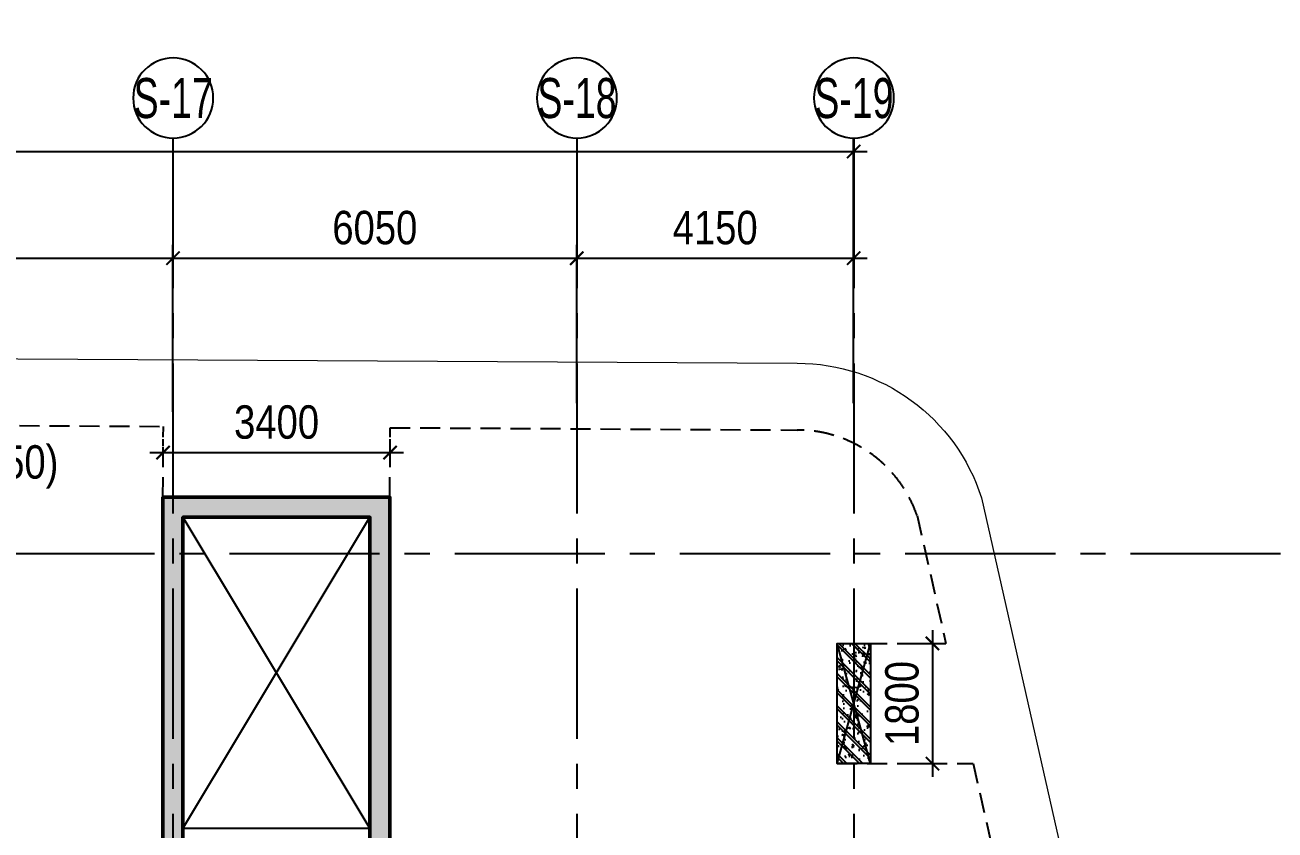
# Model space of a CAD drawing. Header units: millimetres. Extents: x -340714 to 2967022, y -655653 to 62.
# Drawn here: x 1788051 to 1806781, y -319971 to -307910 of the extents above; entities that cross this region are included whole.
import ezdxf
from ezdxf.enums import TextEntityAlignment as Align

# ---------------------------------------------------------------- set-up
doc = ezdxf.new("R2010")
doc.units = ezdxf.units.MM
doc.header["$LTSCALE"] = 100
doc.header["$PDMODE"] = 32
doc.header["$PDSIZE"] = 2.5
doc.linetypes.add('CENTER2', pattern=[1.125, 0.75, -0.125, 0.125, -0.125])
doc.linetypes.add('DASHED', pattern=[4.5, 3, -1.5])
for name, color, linetype in [('ccu11-Khuat', 9, 'DASHED'), ('ccu11-Thay', 7, 'Continuous'), ('ccu12-Manh', 8, 'Continuous'), ('ccu12-Text', 31, 'Continuous'), ('ccu12-Truc', 13, 'CENTER2'), ('KC2-DIM', 251, 'Continuous'), ('KT-Dim', 8, 'Continuous'), ('KT-Hatch', 251, 'Continuous'), ('ST_MBDV Cot vach 220805$0$AUDIT_I_220805193045-5', 6, 'Continuous'), ('Xref_ST_MBDV Cot vach 30.7.2022|Xref_ST_MBDV Cot vach 30.7.2022|Xref_ST_MBDV Cot vach 30.7.2022|Xref_ST_MBDV Cot vach 30.7.2022|A-GRID-SYM', 50, 'Continuous'), ('Xref_ST_MBDV Cot vach 30.7.2022|Xref_ST_MBDV Cot vach 30.7.2022|Xref_ST_MBDV Cot vach 30.7.2022|Xref_ST_MBDV Cot vach 30.7.2022|KC-Betong', 6, 'Continuous')]:
    doc.layers.add(name, color=color, linetype=linetype)
for name, color, linetype, lineweight in [('ccu12-Tencaukien', 9, 'Continuous', 15), ('KT-Net cot vach', 6, 'Continuous', 50), ('TNG hungdh1', 3, 'Continuous', 13)]:
    doc.layers.add(name, color=color, linetype=linetype, lineweight=lineweight)
doc.styles.add('Arial Narrow', font='ARIALN.TTF')
doc.styles.add('HBA-Text', font='GOTHIC.TTF')
doc.dimstyles.new('ccu12-200', dxfattribs={"dimscale": 200, "dimtxt": 2.5, "dimasz": 1, "dimexe": 1, "dimexo": 2, "dimgap": 1, "dimtad": 1, "dimdec": 0, "dimrnd": 5, "dimdsep": 46, "dimtxsty": 'Arial Narrow', "dimblk": 'ARCHTICK', "dimcen": -1, "dimdle": 1, "dimclrd": 256, "dimclre": 256, "dimclrt": 3, "dimadec": 0, "dimazin": 2, "dimtfac": 0.1, "dimtdec": 0, "dimtmove": 0, "dimatfit": 1, "dimldrblk": 'ARCHTICK', "dimfxl": 1, "dimtvp": 0.833333, "dimtolj": 1, "dimtzin": 12, "dimarcsym": 0})
pattern_1 = [(50, (-450, 1850), (286.904, -25.1), [30, -330]), (355, (-450, 1850), (-55.5, 300.877), [24, -264]), (100.451, (-426.1, 1847.9), (231.404, 275.776), [25.496, -280.457]), (46.184, (-450, 1930), (426.896, -66.21), [45, -495]), (96.636, (-414.43, 1924.5), (373.865, 389.65), [38.244, -420.685]), (351.184, (-450, 1930), (373.865, 389.65), [36, -396]), (21, (-410, 1910), (238.763, -161.048), [30, -330]), (326, (-410, 1910), (97.326, 290.06), [24, -264]), (71.451, (-390.1, 1896.58), (336.09, 129.012), [25.496, -280.457]), (37.5, (-450, 1850), (4.864, 133.1575), [0, -260.8, 0, -268, 0, -265]), (7.5, (-450, 1850), (105.228, 157.765), [0, -152.8, 0, -254.8, 0, -101]), (327.5, (-539.2, 1850), (213.529, -9.022), [0, -100, 0, -312, 0, -414]), (317.5, (-579.2, 1850), (233.274, 40.042), [0, -130, 0, -207.2, 0, -294]), (45, (-450, 1850), (-120.208, 120.208), []), (45, (-450, 1899), (-120.208, 120.208), [])]

# ---------------------------------------------------------------- blocks, each defined once
blk = doc.blocks.new('_ARCHTICK')
at = {"color": 0, "linetype": 'ByBlock', "const_width": 0.15}
blk.add_lwpolyline([(-0.5, -0.5), (0.5, 0.5)], dxfattribs=at)
blk = doc.blocks.new('*D1033')
at = {"layer": 'Defpoints', "color": 0, "transparency": 16777216}
for p in [(398999, -68275), (398999, -70976, 0), (390299, -71118, 0)]:
    blk.add_point(p, dxfattribs=at)
at = {"layer": 'KT-Dim', "lineweight": -2, "transparency": 16777216}
for p, q in [((390299, -70718), (390299, -68075)), ((398999, -70576), (398999, -68075)), ((390099, -68275), (399199, -68275))]:
    blk.add_line(p, q, dxfattribs=at)
at = {"layer": 'KT-Dim', "lineweight": -2, "transparency": 16777216, "xscale": 200, "yscale": 200, "zscale": 200, "rotation": 180}
blk.add_blockref('_ARCHTICK', (390299, -68275), dxfattribs=at)
at = {"layer": 'KT-Dim', "lineweight": -2, "transparency": 16777216, "xscale": 200, "yscale": 200, "zscale": 200}
blk.add_blockref('_ARCHTICK', (398999, -68275), dxfattribs=at)
at = {"layer": 'KT-Dim', "color": 3, "transparency": 16777216, "insert": (394649, -67819), "char_height": 500, "attachment_point": 5, "style": 'Arial Narrow'}
blk.add_mtext('\\A1;8700', dxfattribs=at)
blk = doc.blocks.new('*D1034')
at = {"layer": 'Defpoints', "color": 0, "transparency": 16777216}
for p in [(405049, -68275), (398999, -70976), (405049, -70845, 0)]:
    blk.add_point(p, dxfattribs=at)
at = {"layer": 'KT-Dim', "lineweight": -2, "transparency": 16777216}
for p, q in [((398999, -70576), (398999, -68075)), ((405049, -70445), (405049, -68075)), ((398799, -68275), (405249, -68275))]:
    blk.add_line(p, q, dxfattribs=at)
at = {"layer": 'KT-Dim', "lineweight": -2, "transparency": 16777216, "xscale": 200, "yscale": 200, "zscale": 200, "rotation": 180}
blk.add_blockref('_ARCHTICK', (398999, -68275), dxfattribs=at)
at = {"layer": 'KT-Dim', "lineweight": -2, "transparency": 16777216, "xscale": 200, "yscale": 200, "zscale": 200}
blk.add_blockref('_ARCHTICK', (405049, -68275), dxfattribs=at)
at = {"layer": 'KT-Dim', "color": 3, "transparency": 16777216, "insert": (402024, -67819), "char_height": 500, "attachment_point": 5, "style": 'Arial Narrow'}
blk.add_mtext('\\A1;6050', dxfattribs=at)
blk = doc.blocks.new('*D1035')
at = {"layer": 'Defpoints', "color": 0, "transparency": 16777216}
for p in [(409199, -68275), (409199, -70727), (405049, -70845, 0)]:
    blk.add_point(p, dxfattribs=at)
at = {"layer": 'KT-Dim', "lineweight": -2, "transparency": 16777216}
for p, q in [((405049, -70445), (405049, -68075)), ((409199, -70327), (409199, -68075)), ((404849, -68275), (409399, -68275))]:
    blk.add_line(p, q, dxfattribs=at)
at = {"layer": 'KT-Dim', "lineweight": -2, "transparency": 16777216, "xscale": 200, "yscale": 200, "zscale": 200, "rotation": 180}
blk.add_blockref('_ARCHTICK', (405049, -68275), dxfattribs=at)
at = {"layer": 'KT-Dim', "lineweight": -2, "transparency": 16777216, "xscale": 200, "yscale": 200, "zscale": 200}
blk.add_blockref('_ARCHTICK', (409199, -68275), dxfattribs=at)
at = {"layer": 'KT-Dim', "color": 3, "transparency": 16777216, "insert": (407124, -67819), "char_height": 500, "attachment_point": 5, "style": 'Arial Narrow'}
blk.add_mtext('\\A1;4150', dxfattribs=at)
blk = doc.blocks.new('*D1036')
at = {"layer": 'Defpoints', "color": 0, "transparency": 16777216}
for p in [(409199, -66675), (381599, -70845), (409199, -70845)]:
    blk.add_point(p, dxfattribs=at)
at = {"layer": 'KT-Dim', "lineweight": -2, "transparency": 16777216}
for p, q in [((381599, -70445), (381599, -66475)), ((409199, -70445), (409199, -66475)), ((381399, -66675), (409399, -66675))]:
    blk.add_line(p, q, dxfattribs=at)
at = {"layer": 'KT-Dim', "lineweight": -2, "transparency": 16777216, "xscale": 200, "yscale": 200, "zscale": 200, "rotation": 180}
blk.add_blockref('_ARCHTICK', (381599, -66675), dxfattribs=at)
at = {"layer": 'KT-Dim', "lineweight": -2, "transparency": 16777216, "xscale": 200, "yscale": 200, "zscale": 200}
blk.add_blockref('_ARCHTICK', (409199, -66675), dxfattribs=at)
at = {"layer": 'KT-Dim', "color": 3, "transparency": 16777216, "insert": (395399, -66219), "char_height": 500, "attachment_point": 5, "style": 'Arial Narrow'}
blk.add_mtext('\\A1;27600', dxfattribs=at)
blk = doc.blocks.new('GRID-SYM-flat-73')
at = {"layer": 'Xref_ST_MBDV Cot vach 30.7.2022|Xref_ST_MBDV Cot vach 30.7.2022|Xref_ST_MBDV Cot vach 30.7.2022|Xref_ST_MBDV Cot vach 30.7.2022|A-GRID-SYM'}
blk.add_circle((0, 0, 0), 900, dxfattribs=at)
at = {"layer": 'Xref_ST_MBDV Cot vach 30.7.2022|Xref_ST_MBDV Cot vach 30.7.2022|Xref_ST_MBDV Cot vach 30.7.2022|Xref_ST_MBDV Cot vach 30.7.2022|A-GRID-SYM', "style": 'HBA-Text'}
blk.add_attdef('GRID', text='', height=900, rotation=359.6303, dxfattribs=at).set_placement((0, 0, 0), align=Align.MIDDLE_CENTER)
blk = doc.blocks.new('*U652')
h = blk.add_hatch()
h.set_pattern_fill('VATLIEU04', color=250, scale=40, style=0, pattern_type=2)
h.set_pattern_definition(pattern_1)
h.paths.add_polyline_path([(-475, -475), (25, -475), (25, 1325), (-475, 1325)])
at = {"color": 6, "ltscale": 0.25}
blk.add_lwpolyline([(-475, -475), (25, -475), (25, 1325), (-475, 1325)], close=True, dxfattribs=at)
at = {"layer": 'Defpoints', "linetype": 'ByBlock', "ltscale": 30}
for p, q in [((25, -475), (-475, 1325)), ((-475, -475), (25, 1325))]:
    blk.add_line(p, q, dxfattribs=at)
blk = doc.blocks.new('MBCOTVACH-T7-PN')
at = {"layer": 'ST_MBDV Cot vach 220805$0$AUDIT_I_220805193045-5', "linetype": 'ByBlock', "xscale": -1}
blk.add_blockref('*U652', (100012, -17751, 0), dxfattribs=at)
blk = doc.blocks.new('*U690')
at = {"layer": 'ccu12-Tencaukien', "color": 8, "ltscale": 10000}
blk.add_line((361, -155), (354, -155), dxfattribs=at)
at = {"layer": 'ccu12-Text', "color": 2, "style": 'Arial Narrow', "width": 0.8}
blk.add_attdef('SH', text='', height=300, dxfattribs=at).set_placement((276, 6), align=Align.BOTTOM_RIGHT)
at = {"layer": 'ccu12-Text', "color": 31, "style": 'Arial Narrow', "width": 0.8}
for tag, p in [('(', (508, -75)), ('KT', (633, -75)), (')', (963, -75))]:
    blk.add_attdef(tag, text='', height=250, dxfattribs=at).set_placement(p, align=Align.BOTTOM_LEFT)
blk = doc.blocks.new('MBKC-T7-PN-1')
at = {"layer": 'ccu11-Khuat', "color": 4}
for points in [[(82336.8, -13132.2), (89892.8, -13175)], [(89886.8, -14236.6), (89892.8, -13175)], [(93286.8, -14236.6), (93292.7, -13194.2)], [(102027, -18226.2), (103203.5, -23426.4), (96336.8, -23426.4)]]:
    blk.add_lwpolyline(points, dxfattribs=at)
blk.add_lwpolyline([(93292.7, -13194.2), (99387.9, -13228.7, -0.3212966), (101186.7, -14511.9), (101619.9, -16426.7)], format="xyb", dxfattribs=at)
at = {"layer": 'ccu11-Khuat', "color": 4, "elevation": 0}
for points in [[(99986.8, -16426.7), (101619.9, -16426.7)], [(99986.8, -18226.2), (102027, -18226.2)]]:
    blk.add_lwpolyline(points, dxfattribs=at)
at = {"layer": 'TNG hungdh1'}
blk.add_lwpolyline([(30192.5, 12092.8, -0.1171193), (42412.4, 13531.4), (57798.8, 9101.6, -0.2840118), (60755, 5748.6), (65985.7, -9368.9, 0.3181295), (69743.1, -12060.8), (99390.1, -12228.7, -0.3265251), (102151.5, -14244.6), (105660.6, -29755.3, -0.4508632), (101746.7, -36141.3), (55535.1, -35879.2, -0.3332431), (50103.5, -32276.3), (45597.8, -19255.7, 0.3734654), (30668.6, -13100.8), (11293.4, -19805.5), (11293.4, -19805.5, -0.3703336), (6440.8, -17879.2), (-1057, -3542.9, -0.4584761), (1179.4, 2090.9), (30192.5, 12092.8)], format="xyb", dxfattribs=at)
blk = doc.blocks.new('LOI-B2-T1-PN')
at = {"layer": 'KT-Hatch'}
h = blk.add_hatch(dxfattribs=at)
h.set_pattern_fill('BTCT', color=256, scale=40)
h.set_pattern_definition([(50, (106559.85, -42147.03), (286.904, -25.1009), [30, -330]), (355, (106559.85, -42147.03), (-55.5005, 300.8769), [24, -264]), (100.4514, (106583.76, -42149.12), (231.4038, 275.7758), [25.496, -280.4568]), (46.1842, (106559.85, -42067.03), (426.8964, -66.2076), [45, -495]), (96.6356, (106595.43, -42072.55), (373.865, 389.647), [38.244, -420.685]), (351.1842, (106559.85, -42067.03), (373.865, 389.6474), [36, -396]), (21, (106599.85, -42087.03), (238.7628, -161.0476), [30, -330]), (326, (106599.85, -42087.03), (97.326, 290.06), [24, -264]), (71.4514, (106619.75, -42100.45), (336.089, 129.0122), [25.496, -280.4568]), (37.5, (106559.85, -42147.03), (4.86394, 133.15754), [0, -260.8, 0, -268, 0, -265]), (7.5, (106559.85, -42147.03), (105.2278, 157.7647), [0, -152.8, 0, -254.8, 0, -101]), (327.5, (106470.65, -42147.03), (213.52897, -9.02195), [0, -100, 0, -312, 0, -414]), (317.5, (106430.65, -42147.03), (233.2745, 40.042), [0, -130, 0, -207.2, 0, -294]), (45, (106559.85, -42147.03), (-106.066, 106.066), []), (45, (106630.57, -42147.03), (-106.066, 106.066), [])])
h.paths.add_polyline_path([(89887, -22427), (90187, -22427), (90187, -14537), (92987, -14537), (92987, -21547), (92437, -21547), (92437, -22462), (92737, -22462), (92737, -21847), (95337, -21847), (95337, -24377), (92737, -24377), (92737, -23762), (92437, -23762), (92437, -24377), (91637, -24377), (91637, -24677), (95637, -24677), (95637, -21547), (93287, -21547), (93287, -14237), (89887, -14237)])
h.paths.add_polyline_path([(90187, -23777), (89887, -23777), (89887, -24677), (90287, -24677), (90287, -24377), (90187, -24377)], flags=17)
at = {"ltscale": 0.5}
blk.add_lwpolyline([(92987, -19197), (90187, -19197)], dxfattribs=at)
at = {"layer": 'ccu12-Manh', "ltscale": 0.5}
for points in [[(90187, -14537), (92987, -19197)], [(90187, -19197), (92987, -14537)]]:
    blk.add_lwpolyline(points, dxfattribs=at)
at = {"layer": 'KT-Net cot vach'}
for points in [[(89887, -22427), (89887, -14237), (93287, -14237), (93287, -21547), (95637, -21547)], [(95637, -21547), (95637, -24677), (91637, -24677), (91637, -24377), (92437, -24377), (92437, -23762), (92737, -23762), (92737, -24377), (95337, -24377), (95337, -21847), (92737, -21847), (92737, -22462), (92437, -22462), (92437, -21547), (92987, -21547), (92987, -14537), (90187, -14537), (90187, -22427)]]:
    blk.add_lwpolyline(points, dxfattribs=at)
blk = doc.blocks.new('*U149')
h = blk.add_hatch()
h.set_pattern_fill('VATLIEU04', color=250, scale=40, style=0, pattern_type=2)
h.set_pattern_definition(pattern_1)
h.paths.add_polyline_path([(-475, -475), (25, -475), (25, 1325), (-475, 1325)])
at = {"color": 6, "ltscale": 0.25}
blk.add_lwpolyline([(-475, -475), (25, -475), (25, 1325), (-475, 1325)], close=True, dxfattribs=at)
at = {"layer": 'Defpoints', "linetype": 'ByBlock', "ltscale": 30}
for p, q in [((25, -475), (-475, 1325)), ((-475, -475), (25, 1325))]:
    blk.add_line(p, q, dxfattribs=at)
blk = doc.blocks.new('MBDV-COTVACH-T7-PN')
at = {"layer": 'Xref_ST_MBDV Cot vach 30.7.2022|Xref_ST_MBDV Cot vach 30.7.2022|Xref_ST_MBDV Cot vach 30.7.2022|Xref_ST_MBDV Cot vach 30.7.2022|KC-Betong', "linetype": 'ByBlock', "xscale": -1}
blk.add_blockref('*U149', (100012, -17752, 0), dxfattribs=at)
blk = doc.blocks.new('*D1067')
at = {"layer": 'Defpoints', "color": 0, "ltscale": 0.5, "transparency": 16777216}
for p in [(1793521, -314317), (1790121, -314618), (1793521, -314637)]:
    blk.add_point(p, dxfattribs=at)
at = {"layer": 'KC2-DIM', "lineweight": -2, "ltscale": 0.5, "transparency": 16777216}
for p, q in [((1790121, -314218), (1790121, -314117)), ((1793521, -314237), (1793521, -314117)), ((1789921, -314317), (1793721, -314317))]:
    blk.add_line(p, q, dxfattribs=at)
at = {"layer": 'KC2-DIM', "lineweight": -2, "ltscale": 0.5, "transparency": 16777216, "xscale": 200, "yscale": 200, "zscale": 200, "rotation": 180}
blk.add_blockref('_ARCHTICK', (1790121, -314317), dxfattribs=at)
at = {"layer": 'KC2-DIM', "lineweight": -2, "ltscale": 0.5, "transparency": 16777216, "xscale": 200, "yscale": 200, "zscale": 200}
blk.add_blockref('_ARCHTICK', (1793521, -314317), dxfattribs=at)
at = {"layer": 'KC2-DIM', "color": 3, "ltscale": 0.5, "transparency": 16777216, "insert": (1791821, -313862), "char_height": 500, "attachment_point": 5, "style": 'Arial Narrow', "bg_fill": 3, "box_fill_scale": 1.1, "bg_fill_color": 256, "bg_fill_true_color": 13158600, "bg_fill_transparency": 0}
blk.add_mtext('\\A1;3400', dxfattribs=at)
blk = doc.blocks.new('*D1086')
at = {"layer": 'Defpoints', "color": 0, "ltscale": 0.5, "transparency": 16777216}
for p in [(1800960, -317176, 0), (1800960, -318976, 0), (1801649, -318976)]:
    blk.add_point(p, dxfattribs=at)
at = {"layer": 'KC2-DIM', "lineweight": -2, "ltscale": 0.5, "transparency": 16777216}
for p, q in [((1801649, -316976), (1801649, -319176)), ((1801360, -317176), (1801849, -317176)), ((1801360, -318976), (1801849, -318976))]:
    blk.add_line(p, q, dxfattribs=at)
at = {"layer": 'KC2-DIM', "lineweight": -2, "ltscale": 0.5, "transparency": 16777216, "xscale": 200, "yscale": 200, "zscale": 200}
for p, rotation in [((1801649, -317176), 90), ((1801649, -318976), 270)]:
    blk.add_blockref('_ARCHTICK', p, dxfattribs=dict(at, rotation=rotation))
at = {"layer": 'KC2-DIM', "color": 3, "ltscale": 0.5, "transparency": 16777216, "insert": (1801194, -318076), "char_height": 500, "attachment_point": 5, "rotation": 90, "style": 'Arial Narrow', "bg_fill": 3, "box_fill_scale": 1.1, "bg_fill_color": 256, "bg_fill_true_color": 13158600, "bg_fill_transparency": 0}
blk.add_mtext('\\A1;1800', dxfattribs=at)
blk = doc.blocks.new('Grid-ST-flat-3')
at = {"layer": 'ccu12-Truc', "ltscale": 30}
for p, q in [((398999.4, -66474.8), (398999.4, -104409.6)), ((405049.4, -66474.8), (405049.4, -104409.6)), ((409199.4, -66474.8), (409199.4, -104409.6)), ((366096.2, -72696.3), (425824, -72696.3))]:
    blk.add_line(p, q, dxfattribs=at)
at = {"layer": 'KT-Dim'}
ref = blk.add_blockref('GRID-SYM-flat-73', (399002.8, -65874.8, 0), dxfattribs=dict(at, xscale=-0.6666666666666665, yscale=0.6666666666666665, zscale=0.6666666666666665, rotation=179.6748020054017))
ref.add_attrib('GRID', 'S-17', dxfattribs={"layer": 'Xref_ST_MBDV Cot vach 30.7.2022|Xref_ST_MBDV Cot vach 30.7.2022|Xref_ST_MBDV Cot vach 30.7.2022|Xref_ST_MBDV Cot vach 30.7.2022|A-GRID-SYM', "height": 600, "style": 'HBA-Text', "width": 0.7}).set_placement((399002.8, -65874.8, 0), align=Align.MIDDLE_CENTER)
ref = blk.add_blockref('GRID-SYM-flat-73', (405052.8, -65874.8, 0), dxfattribs=dict(at, xscale=-0.6666666666666665, yscale=0.6666666666666665, zscale=0.6666666666666665, rotation=179.6748020054017))
ref.add_attrib('GRID', 'S-18', dxfattribs={"layer": 'Xref_ST_MBDV Cot vach 30.7.2022|Xref_ST_MBDV Cot vach 30.7.2022|Xref_ST_MBDV Cot vach 30.7.2022|Xref_ST_MBDV Cot vach 30.7.2022|A-GRID-SYM', "height": 600, "style": 'HBA-Text', "width": 0.7}).set_placement((405052.8, -65874.8, 0), align=Align.MIDDLE_CENTER)
ref = blk.add_blockref('GRID-SYM-flat-73', (409202.8, -65874.8, 0), dxfattribs=dict(at, xscale=-0.6666666666666665, yscale=0.6666666666666665, zscale=0.6666666666666665, rotation=179.6748020054017))
ref.add_attrib('GRID', 'S-19', dxfattribs={"layer": 'Xref_ST_MBDV Cot vach 30.7.2022|Xref_ST_MBDV Cot vach 30.7.2022|Xref_ST_MBDV Cot vach 30.7.2022|Xref_ST_MBDV Cot vach 30.7.2022|A-GRID-SYM', "height": 600, "style": 'HBA-Text', "width": 0.7}).set_placement((409202.8, -65874.8, 0), align=Align.MIDDLE_CENTER)
for base, p1, p2, picture, middle in [((409199.4, -66674.8), (381599.4, -70845.4), (409199.4, -70845.4), '*D1036', (395399.4, -66219.5)), ((398999.4, -68274.8, 0), (390299.4, -71118), (398999.4, -70975.6), '*D1033', (394649.4, -67819.5, 0)), ((405049.4, -68274.8), (398999.4, -70975.6), (405049.4, -70845.4, 0), '*D1034', (402024.4, -67819.5)), ((409199.4, -68274.8), (405049.4, -70845.4, 0), (409199.4, -70726.6), '*D1035', (407124.4, -67819.5))]:
    dim = blk.add_linear_dim(base=base, p1=p1, p2=p2, dimstyle='ccu12-200', dxfattribs=at)
    dim.commit()
    dim.dimension.update_dxf_attribs({"geometry": picture, "text_midpoint": middle})

msp = doc.modelspace()

# ---------------------------------------------------------------- block references
for name, p in [('Grid-ST-flat-3', (1391269.1, -243129.8)), ('LOI-B2-T1-PN', (1700231.7, -300749.5))]:
    msp.add_blockref(name, p)
at = {"layer": 'ccu11-Thay'}
msp.add_blockref('MBDV-COTVACH-T7-PN', (1700231.7, -300749.5), dxfattribs=at)
at = {"layer": 'ccu12-Tencaukien', "extrusion": (4.38813e-07, -9.79924e-07, 1)}
ref = msp.add_blockref('*U690', (1785947.1, -315013.4, -0.1), dxfattribs=dict(at, xscale=1.815893337873055, yscale=1.815893337873055, zscale=1.815893337873055, rotation=339.536933714468))
ref.add_attrib('KT', '(100x150)', dxfattribs={"color": 31, "extrusion": (4.38813e-07, -9.79924e-07, 1), "height": 500, "style": 'Arial Narrow'}).set_placement((1785973, -314857, 1.1), align=Align.BOTTOM_LEFT)
ref.add_attrib('SH', 'D7-01', dxfattribs={"color": 2, "extrusion": (4.38813e-07, -9.79924e-07, 1), "height": 500, "style": 'Arial Narrow'}).set_placement((1785718.1, -314848.1, 1.1), align=Align.BOTTOM_RIGHT)
at = {"layer": 'Defpoints', "color": 252}
msp.add_blockref('MBKC-T7-PN-1', (1700231.7, -300749.5), dxfattribs=at)
at = {"layer": 'KC2-DIM'}
msp.add_blockref('MBCOTVACH-T7-PN', (1700231.7, -300749.5), dxfattribs=at)

# ---------------------------------------------------------------- next in the draw order: dimensions: what is measured, and where the dimension line sits
at = {"layer": 'KC2-DIM', "color": 252, "ltscale": 0.5}
dim = msp.add_linear_dim(base=(1793520.5, -314317), p1=(1790120.6, -314617.6), p2=(1793520.5, -314636.8), dimstyle='ccu12-200', override={"dimfxl": 150, "dimtfill": 1}, dxfattribs=at)
dim.commit()
dim.dimension.update_dxf_attribs({"geometry": '*D1067', "text_midpoint": (1791820.6, -313861.7)})
dim = msp.add_linear_dim(base=(1801649.1, -318975.7), p1=(1800959.7, -317176.1, 0), p2=(1800959.7, -318975.7, 0), angle=90, dimstyle='ccu12-200', override={"dimfxl": 150, "dimtfill": 1}, dxfattribs=at)
dim.commit()
dim.dimension.update_dxf_attribs({"geometry": '*D1086', "text_midpoint": (1801193.8, -318075.9)})

doc.saveas('drawing.dxf')
